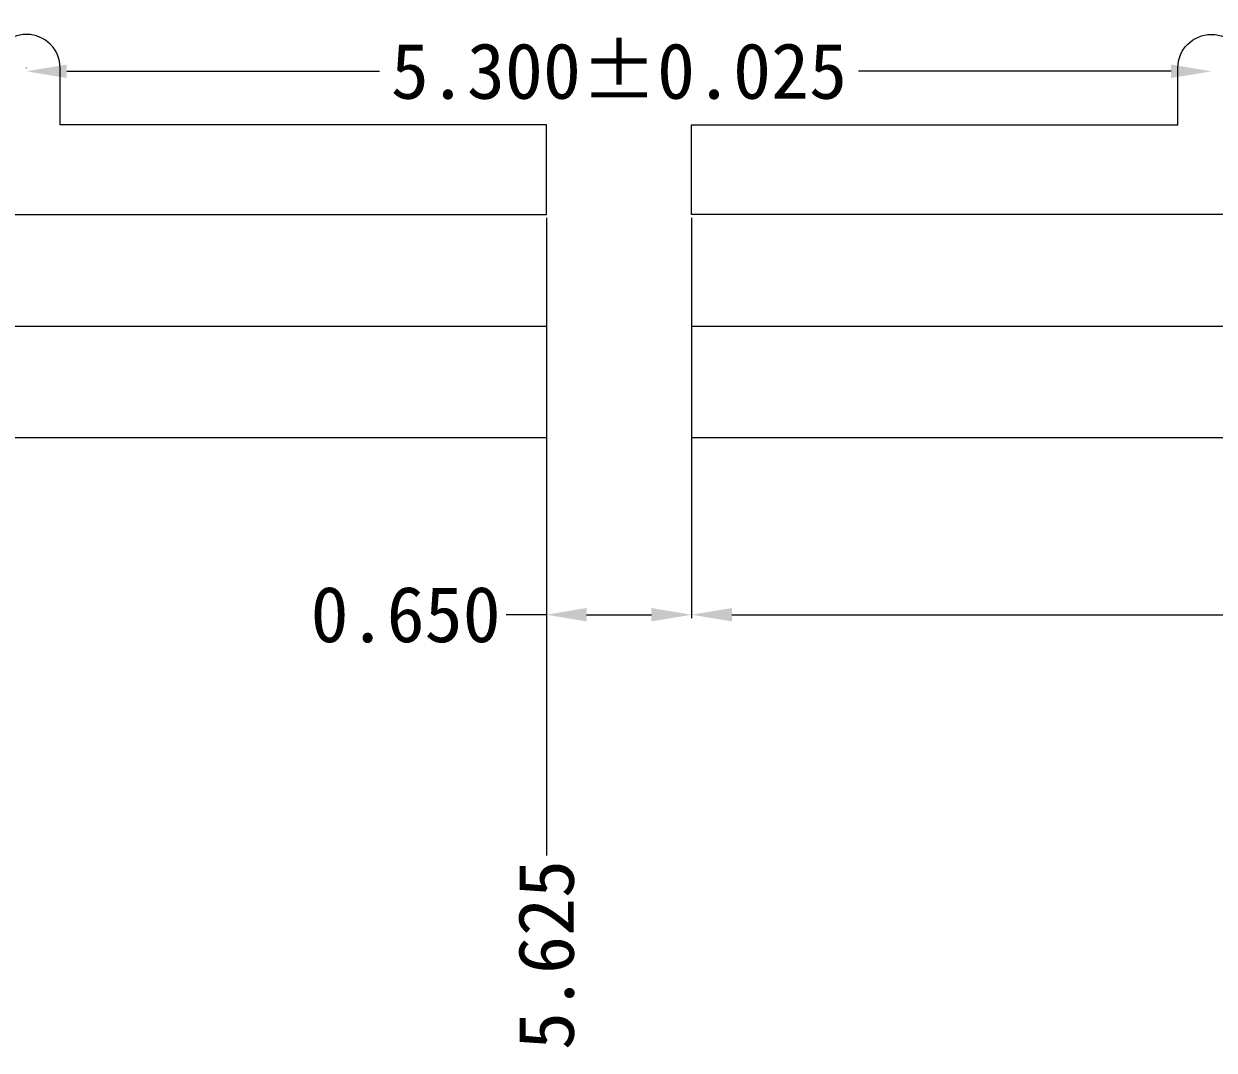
# Model space of a CAD drawing. Header units: millimetres. Extents: x 4544 to 5081, y 1539 to 1788.
# Drawn here: x 5016.38 to 5021.7, y 1756.05 to 1760.64 of the extents above; entities that cross this region are included whole.
import ezdxf

# ---------------------------------------------------------------- set-up
doc = ezdxf.new("R2010")
doc.units = ezdxf.units.MM
doc.layers.add('标注线', color=3, linetype='Continuous', lineweight=18)
doc.styles.get("Standard").update_dxf_attribs({"font": ''})
doc.styles.get('Standard').set_extended_font_data('SimSun')
doc.dimstyles.new('ISO-25', dxfattribs={"dimtxt": 0.1, "dimasz": 0.08, "dimexe": 0.015, "dimexo": 0.015, "dimgap": 0.02, "dimtad": 0, "dimzin": 1, "dimdsep": 46, "dimtxsty": 'Standard', "dimcen": 0.1, "dimadec": 0, "dimazin": 0, "dimtfac": 1, "dimtmove": 0, "dimatfit": 3, "dimfxl": 1, "dimarcsym": 0})

# ---------------------------------------------------------------- blocks, each defined once
blk = doc.blocks.new('*D200')
at = {"layer": 'Defpoints', "color": 0}
for p in [(5018.7164, 1759.7846), (5019.3664, 1759.7846), (5019.3664, 1757.9934)]:
    blk.add_point(p, dxfattribs=at)
at = {"layer": '标注线', "color": 0, "lineweight": 5}
for p, q in [((5018.7164, 1759.7696), (5018.7164, 1757.9784)), ((5019.3664, 1759.7696), (5019.3664, 1757.9784)), ((5018.7164, 1757.9934), (5018.5364, 1757.9934)), ((5018.8964, 1757.9934), (5019.1864, 1757.9934))]:
    blk.add_line(p, q, dxfattribs=at)
at = {"layer": '标注线', "color": 0}
for points in [[(5018.8964, 1758.0234), (5018.8964, 1757.9634), (5018.7164, 1757.9934)], [(5019.1864, 1757.9634), (5019.1864, 1758.0234), (5019.3664, 1757.9934)]]:
    blk.add_solid(points, dxfattribs=at)
at = {"layer": '标注线', "color": 0, "lineweight": 5, "insert": (5018.087, 1757.9934), "char_height": 0.25, "attachment_point": 5}
blk.add_mtext('0.650', dxfattribs=at)
blk = doc.blocks.new('*D209')
at = {"layer": 'Defpoints', "color": 0}
for p in [(5016.3914, 1760.4243), (5021.6914, 1760.4246), (5021.6914, 1760.4245)]:
    blk.add_point(p, dxfattribs=at)
at = {"layer": '标注线', "color": 0, "lineweight": 5}
for p, q in [((5016.3914, 1760.4393), (5016.3914, 1760.4396)), ((5016.5714, 1760.4246), (5017.9705, 1760.4246)), ((5021.5114, 1760.4246), (5020.1124, 1760.4246)), ((5021.6914, 1760.4395), (5021.6914, 1760.4396))]:
    blk.add_line(p, q, dxfattribs=at)
at = {"layer": '标注线', "color": 0}
for points in [[(5016.5714, 1760.4546), (5016.5714, 1760.3946), (5016.3914, 1760.4246)], [(5021.5114, 1760.3946), (5021.5114, 1760.4546), (5021.6914, 1760.4246)]]:
    blk.add_solid(points, dxfattribs=at)
at = {"layer": '标注线', "color": 0, "lineweight": 5, "insert": (5019.0414, 1760.4246), "char_height": 0.25, "attachment_point": 5}
blk.add_mtext('5.300%%p0.025', dxfattribs=at)
blk = doc.blocks.new('*D248')
at = {"layer": 'Defpoints', "color": 0}
for p in [(5019.3664, 1758.7846), (5024.0164, 1758.7846), (5024.0164, 1757.9934)]:
    blk.add_point(p, dxfattribs=at)
at = {"layer": '标注线', "color": 0, "lineweight": 5}
for p, q in [((5019.3664, 1758.7696), (5019.3664, 1757.9784)), ((5024.0164, 1758.7696), (5024.0164, 1757.9784)), ((5019.5464, 1757.9934), (5022.2071, 1757.9934)), ((5023.8364, 1757.9934), (5023.1102, 1757.9934))]:
    blk.add_line(p, q, dxfattribs=at)
at = {"layer": '标注线', "color": 0}
for points in [[(5019.5464, 1758.0234), (5019.5464, 1757.9634), (5019.3664, 1757.9934)], [(5023.8364, 1757.9634), (5023.8364, 1758.0234), (5024.0164, 1757.9934)]]:
    blk.add_solid(points, dxfattribs=at)
at = {"layer": '标注线', "color": 0, "lineweight": 5, "insert": (5022.6587, 1757.9934), "char_height": 0.25, "attachment_point": 5}
blk.add_mtext('4.650', dxfattribs=at)
blk = doc.blocks.new('*D255')
at = {"layer": 'Defpoints', "color": 0}
for p in [(5024.3414, 1764.1346), (5018.7164, 1758.7696), (5018.7164, 1756.9164)]:
    blk.add_point(p, dxfattribs=at)
at = {"layer": '标注线', "color": 0, "lineweight": 5}
blk.add_line((5018.7164, 1758.7546), (5018.7164, 1756.9164), dxfattribs=at)
at = {"layer": '标注线', "color": 0, "lineweight": 5, "insert": (5018.7164, 1756.4711), "char_height": 0.25, "attachment_point": 5, "rotation": 90}
blk.add_mtext('5.625', dxfattribs=at)

msp = doc.modelspace()

# ---------------------------------------------------------------- linework, layer by layer
at = {"lineweight": 5}
for p, q in [((5016.5414, 1760.1846), (5016.5414, 1760.4396)), ((5018.7164, 1760.1846), (5016.5414, 1760.1846)), ((5018.7164, 1759.7846), (5018.7164, 1760.1846)), ((5014.7914, 1759.7846), (5018.7164, 1759.7846)), ((5018.7164, 1759.2846), (5018.7164, 1758.7846)), ((5019.3664, 1759.2846), (5019.3664, 1758.7846))]:
    msp.add_line(p, q, dxfattribs=at)
msp.add_lwpolyline([(5021.5414, 1760.4396, -1), (5021.8414, 1760.4396), (5021.8414, 1760.1846), (5024.0164, 1760.1846), (5024.0164, 1759.7846), (5019.3664, 1759.7846), (5019.3664, 1760.1846), (5021.5414, 1760.1846)], format="xyb", close=True, dxfattribs=at)
for points in [[(5018.7164, 1758.7846), (5014.7914, 1758.7846), (5014.7914, 1759.2846), (5018.7164, 1759.2846)], [(5019.3664, 1759.2846), (5024.0164, 1759.2846)], [(5024.0164, 1758.7846), (5019.3664, 1758.7846)]]:
    msp.add_lwpolyline(points, dxfattribs=at)
msp.add_arc((5016.3914, 1760.4396), 0.15, 0, 180, dxfattribs=at)
at = {"layer": '标注线', "lineweight": 5}
msp.add_lwpolyline([(5024.0164, 1758.7846), (5019.3664, 1758.7846)], dxfattribs=at)

# ---------------------------------------------------------------- dimensions: what is measured, and where the dimension line sits
dim = msp.add_ordinate_dim(feature_location=(5018.7164, 1758.7696, -0.0291), offset=(0, -1.8533), dtype=1, origin=(5024.3414, 1764.1346), dimstyle='ISO-25', override={"dimtxt": 0.25, "dimasz": 0.18, "dimdec": 3, "dimfxl": 0.0072, "dimlwe": 5, "dimarcsym": 2}, dxfattribs=at)
dim.commit()
dim.dimension.update_dxf_attribs({"geometry": '*D255', "text_midpoint": (5018.7164, 1756.4711, -0.0291)})
dim = msp.add_linear_dim(base=(5021.6914, 1760.4246), p1=(5016.3914, 1760.4243), p2=(5021.6914, 1760.4245), dimstyle='ISO-25', override={"dimtxt": 0.25, "dimasz": 0.18, "dimdec": 3, "dimtol": 1, "dimtp": 0.025, "dimtm": 0.025, "dimtdec": 3, "dimfxl": 0.0072, "dimlwd": 5, "dimlwe": 5, "dimarcsym": 2}, dxfattribs=at)
dim.commit()
dim.dimension.update_dxf_attribs({"geometry": '*D209', "text_midpoint": (5019.0414, 1760.4246)})
for base, p1, p2, picture, middle in [((5019.3664, 1757.9934, -0.0291), (5018.7164, 1759.7846), (5019.3664, 1759.7846), '*D200', (5018.087, 1757.9934, -0.0291)), ((5024.0164, 1757.9934, -0.0291), (5019.3664, 1758.7846, -0.0291), (5024.0164, 1758.7846), '*D248', (5022.6587, 1757.9934, -0.0291))]:
    dim = msp.add_linear_dim(base=base, p1=p1, p2=p2, dimstyle='ISO-25', override={"dimtxt": 0.25, "dimasz": 0.18, "dimdec": 3, "dimfxl": 0.0072, "dimlwd": 5, "dimlwe": 5, "dimarcsym": 2}, dxfattribs=at)
    dim.commit()
    dim.dimension.update_dxf_attribs({"geometry": picture, "text_midpoint": middle, "dimtype": 160})

doc.saveas('drawing.dxf')
